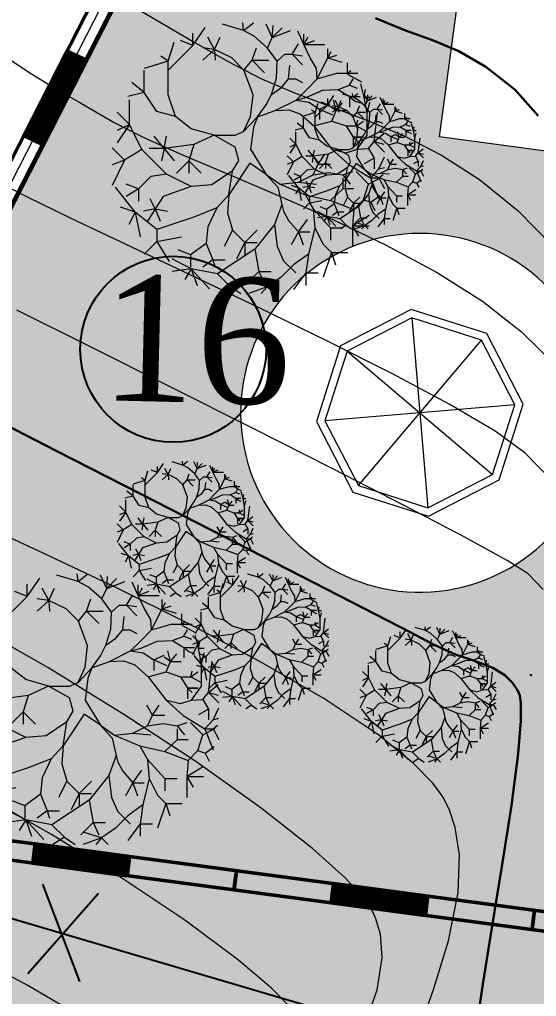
# Model space of a CAD drawing. Header units: feet. Extents: x 3381 to 683784, y 675186 to 4376258.
# Drawn here: x 682571.17 to 682581.44, y 4375705.45 to 4375724.84 of the extents above; entities that cross this region are included whole.
import ezdxf

# ---------------------------------------------------------------- set-up
doc = ezdxf.new("R2010")
doc.units = ezdxf.units.FT
doc.header["$MEASUREMENT"] = 0
doc.header["$PDMODE"] = 34
doc.header["$PDSIZE"] = 0.01
doc.linetypes.add('DUZ', pattern=[0])
doc.layers.get('0').update_dxf_attribs({"linetype": 'CONTINUOUS'})
for name, color, linetype in [('0_Point_Point', 7, 'CONTINUOUS'), ('col bitkisi', 7, 'CONTINUOUS'), ('Layer8', 7, 'CONTINUOUS')]:
    doc.layers.add(name, color=color, linetype=linetype)
for name, color, linetype, lineweight in [('ANA HORIZONTAL', 24, 'CONTINUOUS', 30), ('HORIZANTAL', 24, 'CONTINUOUS', 13), ('su xtti', 7, 'CONTINUOUS', 30), ('дерево', 96, 'CONTINUOUS', 5)]:
    doc.layers.add(name, color=color, linetype=linetype, lineweight=lineweight)
doc.styles.add('style5', font='ariall.ttf', dxfattribs={"height": 400})
pattern_1 = [(90, (1766.15535, 840.54114), (-0.707106781, 0.707106781), [0.1875, -1.226713563]), (45, (1766.1554, 840.5411), (-0.70710678119, 0.70710678119), [0.1875, -0.8125]), (135, (1766.1554, 840.5411), (-0.70710678119, -0.70710678119), [0.1875, -0.8125])]

# ---------------------------------------------------------------- blocks, each defined once
blk = doc.blocks.new('kuknar')
at = {"layer": 'дерево'}
for p, q in [((8656739.67, 4482476.7), (8656742.2, 4482480.4)), ((8656750.03, 4482479.77), (8656745.71, 4482481.06)), ((8656750.03, 4482479.77), (8656749.86, 4482481.34)), ((8656750.03, 4482479.77), (8656752.02, 4482481.34)), ((8656752.16, 4482478.62), (8656750.03, 4482479.77)), ((8656755.89, 4482478.34), (8656754.6, 4482481.06)), ((8656755.89, 4482478.34), (8656756.03, 4482480.78)), ((8656755.89, 4482478.34), (8656757.9, 4482480.33)), ((8656755.89, 4482478.34), (8656759.61, 4482479.77)), ((8656762.35, 4482476.89), (8656761.07, 4482479.63)), ((8656739.67, 4482476.7), (8656737.14, 4482477.71)), ((8656739.67, 4482476.7), (8656739.67, 4482479.23)), ((8656744.05, 4482475.86), (8656742.69, 4482478.39)), ((8656744.05, 4482475.86), (8656745.22, 4482478.39)), ((8656754.9, 4482476.18), (8656752.16, 4482478.62)), ((8656754.9, 4482476.18), (8656755.89, 4482478.34)), ((8656762.35, 4482476.89), (8656762.35, 4482479.04)), ((8656762.35, 4482476.89), (8656763.2, 4482478.48)), ((8656762.35, 4482476.89), (8656764.49, 4482477.75)), ((8656734.6, 4482473.51), (8656735.8, 4482477.38)), ((8656734.6, 4482471.66), (8656739.67, 4482476.7)), ((8656744.05, 4482475.86), (8656741.68, 4482476.21)), ((8656744.05, 4482475.86), (8656741.68, 4482473.68)), ((8656747.59, 4482474.17), (8656744.05, 4482475.86)), ((8656744.05, 4482475.86), (8656744.21, 4482473.68)), ((8656751.78, 4482473.68), (8656752.63, 4482476.21)), ((8656756.89, 4482473.47), (8656754.9, 4482476.18)), ((8656759.92, 4482474.9), (8656761.21, 4482477.05)), ((8656763.64, 4482474.17), (8656762.35, 4482476.89)), ((8656762.35, 4482476.89), (8656766.64, 4482476.89)), ((8656767.23, 4482474.17), (8656767.23, 4482476.04)), ((8656767.23, 4482474.17), (8656767.93, 4482475.46)), ((8656734.6, 4482473.51), (8656729.73, 4482471.99)), ((8656734.6, 4482473.51), (8656733.1, 4482474.52)), ((8656734.6, 4482471.66), (8656734.6, 4482473.51)), ((8656750.1, 4482471.66), (8656747.59, 4482474.17)), ((8656750.1, 4482471.66), (8656751.78, 4482473.68)), ((8656751.78, 4482473.68), (8656754.32, 4482471.15)), ((8656751.78, 4482473.68), (8656755.16, 4482473.68)), ((8656756.75, 4482470.02), (8656756.89, 4482473.47)), ((8656756.89, 4482473.47), (8656758.46, 4482474.9)), ((8656758.46, 4482474.9), (8656759.92, 4482474.9)), ((8656759.92, 4482474.9), (8656762.05, 4482472.74)), ((8656759.92, 4482474.9), (8656762.05, 4482474.61)), ((8656764.93, 4482472.01), (8656763.64, 4482474.17)), ((8656765.07, 4482469.88), (8656767.23, 4482474.17)), ((8656767.23, 4482474.17), (8656769.08, 4482474.75)), ((8656767.23, 4482474.17), (8656770.09, 4482473.3)), ((8656729.73, 4482467.11), (8656729.73, 4482471.66)), ((8656734.6, 4482466.6), (8656734.6, 4482471.66)), ((8656751.95, 4482466.6), (8656750.1, 4482471.66)), ((8656759.19, 4482469.88), (8656759.47, 4482472.6)), ((8656765.07, 4482469.88), (8656764.93, 4482472.01)), ((8656771.24, 4482471.03), (8656771.24, 4482473.16)), ((8656771.24, 4482471.03), (8656771.94, 4482471.59)), ((8656755.75, 4482466.72), (8656756.75, 4482470.02)), ((8656757.76, 4482468.15), (8656759.19, 4482469.88)), ((8656759.19, 4482469.88), (8656760.62, 4482469.88)), ((8656760.62, 4482469.88), (8656762.05, 4482469.15)), ((8656762.92, 4482467.72), (8656765.07, 4482469.88)), ((8656765.07, 4482469.88), (8656766.93, 4482470.44)), ((8656766.93, 4482470.44), (8656769.08, 4482471.03)), ((8656769.08, 4482471.03), (8656771.24, 4482471.03)), ((8656771.24, 4482471.03), (8656773.39, 4482471.03)), ((8656771.24, 4482470.86), (8656774.1, 4482469.29)), ((8656771.66, 4482468.59), (8656772.39, 4482469.88)), ((8656729.73, 4482467.11), (8656727.2, 4482469.13)), ((8656755.75, 4482466.72), (8656757.76, 4482468.15)), ((8656760.76, 4482465.57), (8656762.92, 4482467.72)), ((8656762.92, 4482466.15), (8656766.22, 4482467.58)), ((8656766.22, 4482467.58), (8656769.36, 4482467.72)), ((8656769.36, 4482467.72), (8656771.66, 4482468.59)), ((8656769.36, 4482467.72), (8656771.66, 4482466.29)), ((8656771.66, 4482468.59), (8656773.25, 4482468)), ((8656774.68, 4482466.15), (8656773.96, 4482468.87)), ((8656774.68, 4482466.15), (8656774.96, 4482467.72)), ((8656729.73, 4482467.11), (8656726.38, 4482466.27)), ((8656726.71, 4482460.55), (8656726.71, 4482465.59)), ((8656732.26, 4482463.22), (8656729.73, 4482467.11)), ((8656736.13, 4482462.22), (8656734.6, 4482466.6)), ((8656751.46, 4482462.22), (8656751.95, 4482466.6)), ((8656754.6, 4482464.56), (8656755.75, 4482466.72)), ((8656756.47, 4482463.41), (8656760.76, 4482465.57)), ((8656760.76, 4482465.57), (8656762.92, 4482466.15)), ((8656760.76, 4482465.57), (8656763.34, 4482465.15)), ((8656768.94, 4482463.41), (8656768.38, 4482465.57)), ((8656771.66, 4482466.29), (8656771.66, 4482464.14)), ((8656771.66, 4482466.29), (8656773.82, 4482466.29)), ((8656771.66, 4482466.29), (8656772.67, 4482465.43)), ((8656772.67, 4482465.43), (8656773.82, 4482465)), ((8656775.25, 4482462.85), (8656774.68, 4482466.15)), ((8656774.68, 4482466.15), (8656775.83, 4482466.15)), ((8656752.89, 4482462.12), (8656754.6, 4482464.56)), ((8656756.47, 4482463.41), (8656759.33, 4482463.55)), ((8656759.33, 4482463.55), (8656761.63, 4482462.71)), ((8656763.34, 4482465.15), (8656765.5, 4482463.72)), ((8656765.5, 4482463.72), (8656767.65, 4482464.7)), ((8656765.5, 4482463.72), (8656765.5, 4482461.56)), ((8656765.5, 4482463.72), (8656768.21, 4482462.57)), ((8656768.94, 4482463.41), (8656767.65, 4482464.28)), ((8656768.94, 4482463.41), (8656770.23, 4482465)), ((8656775.25, 4482462.85), (8656775.83, 4482465.15)), ((8656726.71, 4482460.55), (8656724.18, 4482463.06)), ((8656736.13, 4482462.22), (8656732.26, 4482463.22)), ((8656739.34, 4482459.71), (8656736.13, 4482462.22)), ((8656750.03, 4482459.12), (8656751.46, 4482462.22)), ((8656750.03, 4482459.12), (8656752.89, 4482462.12)), ((8656752.89, 4482462.12), (8656752.02, 4482459.99)), ((8656752.89, 4482462.12), (8656756.47, 4482463.41)), ((8656761.63, 4482462.71), (8656764.35, 4482460.27)), ((8656768.07, 4482461.28), (8656768.94, 4482463.41)), ((8656768.94, 4482463.41), (8656771.1, 4482463.41)), ((8656775.25, 4482458.4), (8656775.25, 4482462.85)), ((8656776.67, 4482457.11), (8656777.4, 4482462.99)), ((8656726.71, 4482460.55), (8656724.18, 4482459.36)), ((8656726.71, 4482460.55), (8656724.18, 4482456.85)), ((8656729.24, 4482455.49), (8656726.71, 4482460.55)), ((8656744, 4482458.4), (8656739.34, 4482459.71)), ((8656752.02, 4482459.99), (8656751.46, 4482455.54)), ((8656764.35, 4482460.27), (8656768.07, 4482461.28)), ((8656764.35, 4482460.27), (8656768.07, 4482455.54)), ((8656768.07, 4482461.28), (8656770.96, 4482460.27)), ((8656770.96, 4482460.27), (8656773.09, 4482460.27)), ((8656770.96, 4482460.27), (8656772.39, 4482457.97)), ((8656773.09, 4482460.27), (8656773.39, 4482461.42)), ((8656773.09, 4482460.27), (8656774.54, 4482461.28)), ((8656773.09, 4482460.27), (8656774.96, 4482459.26)), ((8656733.78, 4482455.65), (8656731.75, 4482458.18)), ((8656733.78, 4482455.65), (8656734.28, 4482458.18)), ((8656744, 4482458.4), (8656739.83, 4482456.5)), ((8656748.29, 4482455.96), (8656744, 4482458.4)), ((8656744, 4482458.4), (8656748.29, 4482458.4)), ((8656748.29, 4482458.4), (8656750.03, 4482459.12)), ((8656772.39, 4482457.97), (8656774.54, 4482457.97)), ((8656774.54, 4482457.97), (8656772.39, 4482457.97)), ((8656772.39, 4482457.97), (8656772.39, 4482455.82)), ((8656772.39, 4482457.97), (8656773.39, 4482457.11)), ((8656773.25, 4482455.54), (8656775.25, 4482458.4)), ((8656776.67, 4482457.11), (8656778.69, 4482458.7)), ((8656725.7, 4482453.31), (8656723.17, 4482455.82)), ((8656729.24, 4482455.49), (8656725.7, 4482453.31)), ((8656734.28, 4482450.45), (8656729.24, 4482455.49)), ((8656733.78, 4482455.65), (8656730.74, 4482455.65)), ((8656733.78, 4482455.65), (8656733.27, 4482453.15)), ((8656739.83, 4482456.5), (8656733.78, 4482455.65)), ((8656733.78, 4482455.65), (8656735.8, 4482453.15)), ((8656739.83, 4482456.5), (8656738.82, 4482453.15)), ((8656749.02, 4482453.24), (8656748.29, 4482455.96)), ((8656751.46, 4482455.54), (8656754.6, 4482450.38)), ((8656768.07, 4482455.54), (8656771.52, 4482452.37)), ((8656768.07, 4482455.54), (8656770.96, 4482454.81)), ((8656770.96, 4482454.81), (8656773.25, 4482455.54)), ((8656773.25, 4482455.54), (8656775.53, 4482455.68)), ((8656775.53, 4482455.68), (8656776.67, 4482457.11)), ((8656775.53, 4482455.68), (8656776.67, 4482453.66)), ((8656776.67, 4482457.11), (8656778.83, 4482454.95)), ((8656776.67, 4482457.11), (8656778.69, 4482456.54)), ((8656765.26, 4482452.47), (8656764.07, 4482454.48)), ((8656765.26, 4482452.47), (8656766.6, 4482454.48)), ((8656776.67, 4482453.66), (8656774.68, 4482452.51)), ((8656776.67, 4482453.66), (8656776.67, 4482451.53)), ((8656777.68, 4482451.53), (8656778.83, 4482453.97)), ((8656725.7, 4482453.31), (8656723.17, 4482452.3)), ((8656725.7, 4482453.31), (8656723.17, 4482448.08)), ((8656738.82, 4482453.15), (8656736.29, 4482450.61)), ((8656738.82, 4482453.15), (8656741.35, 4482450.61)), ((8656738.82, 4482453.15), (8656738.82, 4482450.61)), ((8656751.32, 4482452.68), (8656747, 4482446.21)), ((8656747.73, 4482451.08), (8656749.02, 4482453.24)), ((8656754.6, 4482450.38), (8656751.32, 4482452.68)), ((8656764.25, 4482450.26), (8656765.26, 4482452.47)), ((8656765.26, 4482452.47), (8656767.77, 4482452.47)), ((8656771.52, 4482452.37), (8656775.97, 4482449.65)), ((8656775.97, 4482449.65), (8656777.68, 4482451.53)), ((8656777.68, 4482451.53), (8656778.83, 4482451.81)), ((8656731.09, 4482449.93), (8656728.56, 4482447.4)), ((8656734.28, 4482450.45), (8656731.09, 4482449.93)), ((8656739.34, 4482447.92), (8656734.28, 4482450.45)), ((8656747.73, 4482451.08), (8656743.53, 4482448.25)), ((8656747, 4482446.21), (8656747.73, 4482451.08)), ((8656754.6, 4482450.38), (8656757.48, 4482448.36)), ((8656754.6, 4482450.38), (8656757.01, 4482447.75)), ((8656761.21, 4482448.76), (8656764.25, 4482450.26)), ((8656764.25, 4482450.26), (8656767.44, 4482450.78)), ((8656767.44, 4482450.78), (8656770.3, 4482450.26)), ((8656770.3, 4482450.26), (8656772.32, 4482450.94)), ((8656770.3, 4482450.26), (8656771.82, 4482448.41)), ((8656770.37, 4482447.5), (8656770.37, 4482449.65)), ((8656775.53, 4482448.41), (8656773, 4482450.94)), ((8656775.53, 4482448.41), (8656778.06, 4482449.77)), ((8656775.97, 4482449.65), (8656777.68, 4482445.36)), ((8656775.97, 4482449.65), (8656777.68, 4482449.65)), ((8656777.68, 4482449.65), (8656778.55, 4482450.38)), ((8656777.68, 4482449.65), (8656778.83, 4482447.5)), ((8656727.88, 4482442.69), (8656723.85, 4482447.75)), ((8656728.56, 4482447.4), (8656726.03, 4482448.41)), ((8656739.34, 4482447.92), (8656733.6, 4482445.9)), ((8656743.53, 4482448.25), (8656739.34, 4482447.92)), ((8656757.01, 4482447.75), (8656757.85, 4482444.22)), ((8656757.48, 4482448.36), (8656761.21, 4482448.76)), ((8656757.48, 4482448.36), (8656762.64, 4482446.21)), ((8656761.21, 4482448.76), (8656764.91, 4482448.41)), ((8656767.79, 4482445.06), (8656770.37, 4482447.5)), ((8656770.37, 4482447.5), (8656772.53, 4482447.5)), ((8656774.52, 4482445.22), (8656775.53, 4482448.41)), ((8656728.56, 4482447.4), (8656726.03, 4482445.9)), ((8656728.56, 4482447.4), (8656728.56, 4482444.9)), ((8656733.6, 4482445.9), (8656731.93, 4482443.37)), ((8656747, 4482446.21), (8656744.54, 4482443.54)), ((8656747, 4482446.21), (8656746.75, 4482442.53)), ((8656762.64, 4482446.21), (8656767.79, 4482445.06)), ((8656762.64, 4482446.21), (8656764.25, 4482443.37)), ((8656776.02, 4482444.71), (8656777.87, 4482446.07)), ((8656727.88, 4482442.69), (8656724.85, 4482443.7)), ((8656731.93, 4482443.37), (8656730.9, 4482445.39)), ((8656744.54, 4482443.54), (8656739.83, 4482441.68)), ((8656744.54, 4482443.54), (8656742.69, 4482439.67)), ((8656757.85, 4482444.22), (8656756.33, 4482440.16)), ((8656757.85, 4482444.22), (8656758.18, 4482442.86)), ((8656767.79, 4482445.06), (8656772.53, 4482443.21)), ((8656772.53, 4482443.21), (8656774.52, 4482445.22)), ((8656774.52, 4482445.22), (8656776.02, 4482444.71)), ((8656776.02, 4482444.71), (8656776.86, 4482443.04)), ((8656727.88, 4482442.69), (8656726.54, 4482440.16)), ((8656732.26, 4482439.15), (8656727.88, 4482442.69)), ((8656727.88, 4482442.69), (8656728.89, 4482437.65)), ((8656731.93, 4482443.37), (8656729.57, 4482442.86)), ((8656731.93, 4482443.37), (8656730.41, 4482440.84)), ((8656731.93, 4482443.37), (8656734.44, 4482442.86)), ((8656731.93, 4482443.37), (8656732.94, 4482440.84)), ((8656739.83, 4482441.68), (8656732.26, 4482439.15)), ((8656746.75, 4482442.53), (8656747.75, 4482438.99)), ((8656758.18, 4482442.86), (8656759.19, 4482441)), ((8656764.25, 4482443.37), (8656764.58, 4482439.5)), ((8656764.25, 4482443.37), (8656767.77, 4482439.5)), ((8656772.53, 4482443.21), (8656772.25, 4482439.9)), ((8656772.25, 4482439.9), (8656775.69, 4482442.06)), ((8656742.69, 4482439.67), (8656742.36, 4482436.29)), ((8656756.33, 4482440.16), (8656752.3, 4482435.12)), ((8656756.33, 4482440.16), (8656756.85, 4482435.64)), ((8656759.19, 4482441), (8656761.21, 4482438.66)), ((8656761.21, 4482438.66), (8656763.06, 4482441.19)), ((8656764.58, 4482439.5), (8656763.25, 4482434.11)), ((8656764.58, 4482439.5), (8656766.27, 4482436.13)), ((8656767.77, 4482439.5), (8656767.77, 4482436.97)), ((8656767.77, 4482439.5), (8656770.3, 4482439.5)), ((8656772.25, 4482439.9), (8656772.25, 4482435.61)), ((8656772.25, 4482439.9), (8656773.53, 4482437.75)), ((8656772.25, 4482439.9), (8656775.69, 4482439.9)), ((8656732.26, 4482439.15), (8656732.26, 4482436.65)), ((8656732.26, 4482436.65), (8656737.3, 4482437.65)), ((8656747.75, 4482438.99), (8656746.07, 4482435.64)), ((8656747.75, 4482438.99), (8656750.26, 4482436.46)), ((8656750.26, 4482436.46), (8656752.79, 4482438.99)), ((8656761.21, 4482438.66), (8656759.71, 4482435.97)), ((8656761.21, 4482438.66), (8656763.57, 4482438.66)), ((8656761.21, 4482438.66), (8656762.21, 4482435.97)), ((8656732.26, 4482436.65), (8656729.73, 4482434.11)), ((8656732.26, 4482436.65), (8656734.79, 4482432.59)), ((8656742.36, 4482436.29), (8656739.15, 4482433.95)), ((8656742.36, 4482436.29), (8656743.7, 4482432.94)), ((8656750.26, 4482436.46), (8656748.6, 4482433.11)), ((8656750.26, 4482436.46), (8656752.79, 4482436.46)), ((8656750.26, 4482436.46), (8656750.26, 4482433.95)), ((8656756.85, 4482435.64), (8656758.18, 4482432.75)), ((8656766.27, 4482436.13), (8656767.96, 4482434.44)), ((8656739.15, 4482433.95), (8656736.64, 4482434.96)), ((8656739.15, 4482433.95), (8656739.15, 4482431.42)), ((8656752.3, 4482435.12), (8656744.71, 4482430.08)), ((8656752.3, 4482435.12), (8656753.14, 4482430.57)), ((8656763.25, 4482434.11), (8656760.2, 4482431.93)), ((8656763.25, 4482434.11), (8656762.73, 4482430.25)), ((8656767.96, 4482434.44), (8656766.27, 4482429.4)), ((8656767.96, 4482434.44), (8656771.31, 4482434.44)), ((8656767.96, 4482434.44), (8656768.8, 4482431.93)), ((8656739.34, 4482431.09), (8656735.45, 4482433.11)), ((8656743.7, 4482432.94), (8656741.68, 4482431.42)), ((8656743.7, 4482432.94), (8656746.23, 4482432.94)), ((8656743.7, 4482432.94), (8656744.21, 4482431.42)), ((8656760.2, 4482431.93), (8656757.67, 4482429.4)), ((8656758.18, 4482432.75), (8656760.71, 4482430.25)), ((8656739.34, 4482431.09), (8656735.45, 4482430.57)), ((8656739.34, 4482431.09), (8656737.98, 4482428.89)), ((8656744.71, 4482430.08), (8656739.34, 4482431.09)), ((8656739.34, 4482431.09), (8656743.04, 4482427.04)), ((8656739.34, 4482431.09), (8656740.51, 4482427.72)), ((8656744.71, 4482430.08), (8656747.24, 4482427.55)), ((8656753.14, 4482430.57), (8656750.61, 4482428.04)), ((8656753.14, 4482430.57), (8656755.65, 4482430.57)), ((8656753.14, 4482430.57), (8656754.32, 4482428.04)), ((8656762.73, 4482430.25), (8656760.2, 4482426.87)), ((8656762.73, 4482430.25), (8656765.26, 4482430.25)), ((8656762.73, 4482430.25), (8656762.73, 4482427.72)), ((8656747.24, 4482427.55), (8656744.89, 4482426.03)), ((8656747.24, 4482427.55), (8656749.44, 4482426.03)), ((8656754.81, 4482427.39), (8656751.1, 4482428.56)), ((8656757.67, 4482429.4), (8656754.81, 4482427.39)), ((8656754.81, 4482427.39), (8656751.1, 4482426.03)), ((8656754.81, 4482427.39), (8656753.64, 4482426.03)), ((8656754.81, 4482427.39), (8656756.17, 4482426.03))]:
    blk.add_line(p, q, dxfattribs=at)

msp = doc.modelspace()

# ---------------------------------------------------------------- hatches: boundary and pattern name
at = {"lineweight": 25}
h = msp.add_hatch(dxfattribs=at)
h.set_pattern_fill('GRASS', color=3)
h.set_pattern_definition(pattern_1)
edge = h.paths.add_edge_path(flags=16)
edge.add_arc((682579.126, 4375717.036), 3.56, 0, 360)
edge = h.paths.add_edge_path()
edge.add_line((682581.918, 4375719.244), (682586.455, 4375718.637))
edge.add_line((682586.455, 4375718.637), (682586.842, 4375721.526))
edge.add_line((682586.842, 4375721.526), (682579.516, 4375722.515))
edge.add_line((682579.516, 4375722.515), (682581.657, 4375738.371))
edge.add_line((682581.657, 4375738.371), (682590.03, 4375737.24))
edge.add_line((682590.03, 4375737.24), (682590.757, 4375742.624))
edge.add_line((682590.757, 4375742.624), (682586.105, 4375743.295))
edge.add_line((682586.105, 4375743.295), (682586.919, 4375748.936))
edge.add_line((682586.919, 4375748.936), (682595.041, 4375747.783))
edge.add_line((682595.041, 4375747.783), (682598.787, 4375774.898))
edge.add_line((682598.787, 4375774.898), (682598.88, 4375775.588))
edge.add_line((682598.88, 4375775.588), (682598.609, 4375775.095))
edge.add_line((682598.609, 4375775.095), (682561.072, 4375701.765))
edge.add_line((682561.072, 4375701.765), (682652.667, 4375673.889))
edge.add_line((682652.667, 4375673.889), (682684.525, 4375754.529))
edge.add_line((682684.525, 4375754.529), (682677.414, 4375757.25))
edge.add_line((682677.414, 4375757.25), (682675.66, 4375752.667))
edge.add_line((682675.66, 4375752.667), (682667.296, 4375755.6))
edge.add_arc((682826.725, 4375690.715), 172.127, 157.85455, 159.31778)
edge.add_line((682665.691, 4375751.508), (682679.056, 4375749.711))
edge.add_line((682679.056, 4375749.711), (682678.314, 4375744.463))
edge.add_line((682678.314, 4375744.463), (682664.985, 4375746.27))
edge.add_arc((682665.285, 4375743.129), 3.155, 95.4615, 167.5925)
edge.add_line((682662.203, 4375743.807), (682662.203, 4375742.852))
edge.add_line((682662.203, 4375742.852), (682663.87, 4375743.246))
edge.add_line((682663.87, 4375743.246), (682669.462, 4375742.267))
edge.add_line((682669.462, 4375742.267), (682667.512, 4375729.083))
edge.add_line((682667.512, 4375729.083), (682667.293, 4375729.083))
edge.add_line((682667.293, 4375729.083), (682662.203, 4375729.801))
edge.add_line((682662.203, 4375729.801), (682662.815, 4375735.168))
edge.add_line((682662.815, 4375735.168), (682667.918, 4375734.469))
edge.add_line((682667.918, 4375734.469), (682668.269, 4375737.031))
edge.add_line((682668.269, 4375737.031), (682663.089, 4375737.741))
edge.add_line((682663.089, 4375737.741), (682663.684, 4375742.829))
edge.add_line((682663.684, 4375742.829), (682662.104, 4375742.62))
edge.add_line((682662.104, 4375742.62), (682660.048, 4375726.654))
edge.add_line((682660.048, 4375726.654), (682668.784, 4375725.445))
edge.add_line((682668.784, 4375725.445), (682667.953, 4375718.089))
edge.add_line((682667.953, 4375718.089), (682659.17, 4375719.305))
edge.add_line((682659.17, 4375719.305), (682658.791, 4375716.654))
edge.add_line((682658.791, 4375716.654), (682652.663, 4375717.458))
edge.add_arc((682652.227, 4375707.467), 10, 87.4993, 110.7786)
edge.add_line((682648.679, 4375716.817), (682658.429, 4375715.391))
edge.add_line((682658.429, 4375715.391), (682657.802, 4375711.896))
edge.add_line((682657.802, 4375711.896), (682654.491, 4375712.422))
edge.add_line((682654.491, 4375712.422), (682654.885, 4375715.496))
edge.add_line((682654.885, 4375715.496), (682652.353, 4375715.831))
edge.add_line((682652.353, 4375715.831), (682651.948, 4375712.769))
edge.add_line((682651.948, 4375712.769), (682648.624, 4375713.209))
edge.add_line((682648.624, 4375713.209), (682648.977, 4375716.307))
edge.add_line((682648.977, 4375716.307), (682648.183, 4375716.613))
edge.add_arc((682652.396, 4375707.255), 10.263, 114.2395, 179.0096)
edge.add_line((682642.135, 4375707.432), (682641.785, 4375704.796))
edge.add_line((682641.785, 4375704.796), (682638.798, 4375705.123))
edge.add_line((682638.798, 4375705.123), (682637.918, 4375700.26))
edge.add_line((682637.918, 4375700.26), (682629.208, 4375701.474))
edge.add_line((682629.208, 4375701.474), (682629.896, 4375706.374))
edge.add_line((682629.896, 4375706.374), (682622.97, 4375707.293))
edge.add_line((682622.97, 4375707.293), (682622.557, 4375704.184))
edge.add_line((682622.557, 4375704.184), (682595.928, 4375707.777))
edge.add_line((682595.928, 4375707.777), (682585.207, 4375709.32))
edge.add_line((682585.207, 4375709.32), (682586.256, 4375717.15))
edge.add_line((682586.256, 4375717.15), (682582.635, 4375717.635))
edge.add_arc((682579.126, 4375717.036), 3.56, 9.688, 38.3434)
h = msp.add_hatch(dxfattribs=at)
h.set_pattern_fill('GRASS', color=3)
h.set_pattern_definition(pattern_1)
edge = h.paths.add_edge_path(flags=16)
edge.add_arc((682579.126, 4375717.036), 3.56, 0, 360)
edge = h.paths.add_edge_path()
edge.add_line((682581.918, 4375719.244), (682586.455, 4375718.637))
edge.add_line((682586.455, 4375718.637), (682586.842, 4375721.526))
edge.add_line((682586.842, 4375721.526), (682579.516, 4375722.515))
edge.add_line((682579.516, 4375722.515), (682581.657, 4375738.371))
edge.add_line((682581.657, 4375738.371), (682590.03, 4375737.24))
edge.add_line((682590.03, 4375737.24), (682590.757, 4375742.624))
edge.add_line((682590.757, 4375742.624), (682586.105, 4375743.295))
edge.add_line((682586.105, 4375743.295), (682586.919, 4375748.936))
edge.add_line((682586.919, 4375748.936), (682595.041, 4375747.783))
edge.add_line((682595.041, 4375747.783), (682598.787, 4375774.898))
edge.add_line((682598.787, 4375774.898), (682598.88, 4375775.588))
edge.add_line((682598.88, 4375775.588), (682598.609, 4375775.095))
edge.add_line((682598.609, 4375775.095), (682561.072, 4375701.765))
edge.add_line((682561.072, 4375701.765), (682652.667, 4375673.889))
edge.add_line((682652.667, 4375673.889), (682684.525, 4375754.529))
edge.add_line((682684.525, 4375754.529), (682677.414, 4375757.25))
edge.add_line((682677.414, 4375757.25), (682675.66, 4375752.667))
edge.add_line((682675.66, 4375752.667), (682667.296, 4375755.6))
edge.add_arc((682826.725, 4375690.715), 172.127, 157.85455, 159.31778)
edge.add_line((682665.691, 4375751.508), (682679.056, 4375749.711))
edge.add_line((682679.056, 4375749.711), (682678.314, 4375744.463))
edge.add_line((682678.314, 4375744.463), (682664.985, 4375746.27))
edge.add_arc((682665.285, 4375743.129), 3.155, 95.4615, 167.5925)
edge.add_line((682662.203, 4375743.807), (682662.203, 4375742.852))
edge.add_line((682662.203, 4375742.852), (682663.87, 4375743.246))
edge.add_line((682663.87, 4375743.246), (682669.462, 4375742.267))
edge.add_line((682669.462, 4375742.267), (682667.512, 4375729.083))
edge.add_line((682667.512, 4375729.083), (682667.293, 4375729.083))
edge.add_line((682667.293, 4375729.083), (682662.203, 4375729.801))
edge.add_line((682662.203, 4375729.801), (682662.815, 4375735.168))
edge.add_line((682662.815, 4375735.168), (682667.918, 4375734.469))
edge.add_line((682667.918, 4375734.469), (682668.269, 4375737.031))
edge.add_line((682668.269, 4375737.031), (682663.089, 4375737.741))
edge.add_line((682663.089, 4375737.741), (682663.684, 4375742.829))
edge.add_line((682663.684, 4375742.829), (682662.104, 4375742.62))
edge.add_line((682662.104, 4375742.62), (682660.048, 4375726.654))
edge.add_line((682660.048, 4375726.654), (682668.784, 4375725.445))
edge.add_line((682668.784, 4375725.445), (682667.953, 4375718.089))
edge.add_line((682667.953, 4375718.089), (682659.17, 4375719.305))
edge.add_line((682659.17, 4375719.305), (682658.791, 4375716.654))
edge.add_line((682658.791, 4375716.654), (682652.663, 4375717.458))
edge.add_arc((682652.227, 4375707.467), 10, 87.4993, 110.7786)
edge.add_line((682648.679, 4375716.817), (682658.429, 4375715.391))
edge.add_line((682658.429, 4375715.391), (682657.802, 4375711.896))
edge.add_line((682657.802, 4375711.896), (682654.491, 4375712.422))
edge.add_line((682654.491, 4375712.422), (682654.885, 4375715.496))
edge.add_line((682654.885, 4375715.496), (682652.353, 4375715.831))
edge.add_line((682652.353, 4375715.831), (682651.948, 4375712.769))
edge.add_line((682651.948, 4375712.769), (682648.624, 4375713.209))
edge.add_line((682648.624, 4375713.209), (682648.977, 4375716.307))
edge.add_line((682648.977, 4375716.307), (682648.183, 4375716.613))
edge.add_arc((682652.396, 4375707.255), 10.263, 114.2395, 179.0096)
edge.add_line((682642.135, 4375707.432), (682641.785, 4375704.796))
edge.add_line((682641.785, 4375704.796), (682638.798, 4375705.123))
edge.add_line((682638.798, 4375705.123), (682637.918, 4375700.26))
edge.add_line((682637.918, 4375700.26), (682629.208, 4375701.474))
edge.add_line((682629.208, 4375701.474), (682629.896, 4375706.374))
edge.add_line((682629.896, 4375706.374), (682622.97, 4375707.293))
edge.add_line((682622.97, 4375707.293), (682623.404, 4375710.567))
edge.add_arc((682620.431, 4375710.962), 3, 352.4412, 442.1402)
edge.add_line((682620.841, 4375713.934), (682608.946, 4375715.58))
edge.add_line((682608.946, 4375715.58), (682607.684, 4375706.157))
edge.add_line((682607.684, 4375706.157), (682600.38, 4375707.136))
edge.add_line((682600.38, 4375707.136), (682601.634, 4375716.585))
edge.add_line((682601.634, 4375716.585), (682598.619, 4375717.007))
edge.add_line((682598.619, 4375717.007), (682597.358, 4375707.502))
edge.add_line((682597.358, 4375707.502), (682595.928, 4375707.777))
edge.add_line((682595.928, 4375707.777), (682585.207, 4375709.32))
edge.add_line((682585.207, 4375709.32), (682586.256, 4375717.15))
edge.add_line((682586.256, 4375717.15), (682582.635, 4375717.635))
edge.add_arc((682579.126, 4375717.036), 3.56, 9.688, 38.3434)
at = {"lineweight": 50}
h = msp.add_hatch(dxfattribs=at)
h.set_pattern_fill('ANSI31', scale=0.3, angle=-108.2544)
h.set_pattern_definition([(296.7456132817, (-3258648.000283, 6397062.7021), (0.03348800255758, 0.01687612765725), [])])
h.paths.add_polyline_path([(682572.508, 4375724.035), (682571.647, 4375722.353), (682571.26, 4375722.542), (682572.117, 4375724.216)])
h = msp.add_hatch(dxfattribs=at)
h.set_pattern_fill('ANSI31', scale=0.3, angle=-0.0118)
h.set_pattern_definition([(44.9882312419, (-3408.252626, -186.965395), (-0.0265110571503, 0.02652195031993), [])])
h.paths.add_polyline_path([(682571.516, 4375708.473), (682573.354, 4375708.224), (682573.311, 4375707.843), (682571.465, 4375708.099)])
h = msp.add_hatch(dxfattribs=at)
h.set_pattern_fill('ANSI31', scale=0.3, angle=-0.0118)
h.set_pattern_definition([(44.9882312419, (-3402.32842, -187.75226), (-0.0265110571503, 0.02652195031993), [])])
h.paths.add_polyline_path([(682577.44, 4375707.686), (682579.278, 4375707.437), (682579.236, 4375707.056), (682577.39, 4375707.312)])
at = {"layer": 'col bitkisi', "ltscale": 1.5}
h = msp.add_hatch(color=256, dxfattribs=at)
edge = h.paths.add_edge_path()
edge.add_arc((682571.584, 4375720.176), 0.125, 0, 360)
h = msp.add_hatch(color=256, dxfattribs=at)
edge = h.paths.add_edge_path()
edge.add_arc((682572.343, 4375720.176), 0.125, 0, 360)

# ---------------------------------------------------------------- linework, layer by layer
at = {"color": 7, "lineweight": 15}
for p, q in [((682578.969, 4375718.921, 1.506), (682579.284, 4375715.151, 1.506)), ((682577.905, 4375715.591, 1.506), (682580.348, 4375718.48, 1.506)), ((682577.682, 4375718.257, 1.506), (682580.57, 4375715.814, 1.506)), ((682581.011, 4375717.193, 1.506), (682577.241, 4375716.878, 1.506))]:
    msp.add_line(p, q, dxfattribs=at)
at = {"linetype": 'Continuous'}
msp.add_line((682558.739, 4375710.611, -0.02), (682589.851, 4375701.467, -519.065), dxfattribs=at)
at = {"color": 7, "lineweight": 50}
for p, q in [((682575.482, 4375707.95, -686.994), (682575.431, 4375707.567, -686.994)), ((682581.406, 4375707.164, -686.994), (682581.355, 4375706.78, -686.994))]:
    msp.add_line(p, q, dxfattribs=at)
at = {"color": 1, "lineweight": 25}
for p, q in [((682571.338, 4375705.911, -569.941), (682572.741, 4375707.5, -569.941)), ((682571.631, 4375707.681, 127.559), (682572.367, 4375705.748, -569.941))]:
    msp.add_line(p, q, dxfattribs=at)
at = {"color": 7, "lineweight": 30, "elevation": -686.994}
for points in [[(682672.67, 4375759.494), (682685.045, 4375754.758), (682652.903, 4375673.398), (682560.498, 4375701.522), (682603.689, 4375785.894), (682663.328, 4375763.07)], [(682672.527, 4375759.121), (682684.525, 4375754.529), (682652.667, 4375673.889), (682561.072, 4375701.765), (682603.881, 4375785.393), (682663.185, 4375762.696)]]:
    msp.add_lwpolyline(points, dxfattribs=at)
at = {"color": 1, "lineweight": 0, "elevation": -686.994}
msp.add_lwpolyline([(682560.785, 4375701.643), (682603.785, 4375785.643), (682684.785, 4375754.643), (682652.785, 4375673.643)], close=True, dxfattribs=at)
at = {"color": 7, "lineweight": 50, "elevation": -686.994}
for points in [[(682663.437, 4375762.629), (682663.612, 4375762.99), (682638.289, 4375772.672), (682599.394, 4375777.506), (682564.349, 4375709.042), (682661.897, 4375696.054), (682677.674, 4375735.97), (682677.315, 4375736.112), (682661.639, 4375696.507), (682564.984, 4375709.345), (682599.673, 4375777.072), (682638.188, 4375772.298), (682663.437, 4375762.629)], [(682572.508, 4375724.035), (682571.647, 4375722.353), (682571.26, 4375722.542), (682572.117, 4375724.216), (682572.508, 4375724.035)], [(682571.485, 4375708.481), (682573.359, 4375708.232), (682573.307, 4375707.848), (682571.442, 4375708.096), (682571.485, 4375708.481)], [(682573.357, 4375708.221), (682573.315, 4375707.842)], [(682575.482, 4375707.946), (682575.439, 4375707.567)], [(682577.409, 4375707.694), (682579.283, 4375707.446), (682579.231, 4375707.061), (682577.366, 4375707.309), (682577.409, 4375707.694)], [(682579.281, 4375707.434), (682579.239, 4375707.056)]]:
    msp.add_lwpolyline(points, dxfattribs=at)
at = {"color": 7, "lineweight": 18, "elevation": -686.994}
msp.add_lwpolyline([(682586.842, 4375721.526), (682579.516, 4375722.515), (682581.657, 4375738.371)], dxfattribs=at)
at = {"color": 7, "lineweight": 20, "elevation": 1.506, "flags": 128}
for points in [[(682580.699, 4375715.706), (682581.179, 4375717.207), (682580.456, 4375718.609), (682578.954, 4375719.089), (682577.553, 4375718.366), (682577.073, 4375716.864), (682577.796, 4375715.463), (682579.298, 4375714.983)], [(682580.57, 4375715.814), (682581.011, 4375717.193), (682580.348, 4375718.48), (682578.969, 4375718.921), (682577.682, 4375718.257), (682577.241, 4375716.878), (682577.905, 4375715.591), (682579.284, 4375715.151)]]:
    msp.add_lwpolyline(points, close=True, dxfattribs=at)
at = {"color": 7, "linetype": 'DUZ', "lineweight": 25}
msp.add_circle((682574.228, 4375718.297, 6890.06), 1.846, dxfattribs=at)
at = {"color": 7, "lineweight": 18}
msp.add_arc((682579.126, 4375717.036, 1.506), 3.56, 38.3434, 9.688, dxfattribs=at)
at = {"linetype": 'Continuous'}
for points, knots in [([(682572.003, 4375847.878, -686.994), (682571.848, 4375847.679, -686.994), (682571.694, 4375847.478, -686.994), (682570.907, 4375846.411, -686.994), (682570.32, 4375845.5, -686.994), (682569.555, 4375843.847, -686.994), (682569.306, 4375843.144, -686.994), (682569.072, 4375842.021, -686.994), (682569.018, 4375841.628, -686.994), (682568.97, 4375840.834, -686.994), (682568.975, 4375840.438, -686.994), (682569.095, 4375838.839, -686.994), (682569.41, 4375837.665, -686.994), (682570.122, 4375835.821, -686.994), (682570.459, 4375835.114, -686.994), (682571.185, 4375833.778, -686.994), (682571.576, 4375833.146, -686.994), (682572.863, 4375831.224, -686.994), (682573.811, 4375830.03, -686.994), (682575.275, 4375828.096, -686.994), (682575.826, 4375827.346, -686.994), (682576.827, 4375825.815, -686.994), (682577.274, 4375825.038, -686.994), (682577.944, 4375823.567, -686.994), (682578.186, 4375822.88, -686.994), (682578.531, 4375821.445, -686.994), (682578.636, 4375820.703, -686.994), (682578.714, 4375819.106, -686.994), (682578.667, 4375818.252, -686.994), (682578.404, 4375816.572, -686.994), (682578.187, 4375815.741, -686.994), (682577.391, 4375813.507, -686.994), (682576.66, 4375812.155, -686.994), (682575.187, 4375810.007, -686.994), (682574.533, 4375809.179, -686.994), (682573.142, 4375807.571, -686.994), (682572.403, 4375806.788, -686.994), (682570.902, 4375805.236, -686.994), (682570.14, 4375804.468, -686.994), (682568.818, 4375803.083, -686.994), (682568.253, 4375802.475, -686.994), (682567.159, 4375801.222, -686.994), (682566.63, 4375800.583, -686.994), (682565.09, 4375798.636, -686.994), (682564.125, 4375797.299, -686.994), (682562.426, 4375794.836, -686.994), (682561.678, 4375793.714, -686.994), (682560.209, 4375791.445, -686.994), (682559.49, 4375790.299, -686.994), (682557.389, 4375786.825, -686.994), (682556.063, 4375784.461, -686.994), (682553.667, 4375779.772, -686.994), (682552.588, 4375777.452, -686.994), (682550.924, 4375773.427, -686.994), (682550.288, 4375771.743, -686.994), (682549.129, 4375768.337, -686.994), (682548.607, 4375766.62, -686.994), (682547.594, 4375762.992, -686.994), (682547.111, 4375761.079, -686.994), (682546.328, 4375757.787, -686.994), (682546.013, 4375756.41, -686.994), (682545.4, 4375753.645, -686.994), (682545.104, 4375752.257, -686.994), (682544.68, 4375750.085, -686.994), (682544.534, 4375749.31, -686.994), (682544.296, 4375747.909, -686.994), (682544.2, 4375747.29, -686.994), (682543.96, 4375745.326, -686.994), (682543.885, 4375743.982, -686.994), (682543.887, 4375740.966, -686.994), (682544.008, 4375739.294, -686.994), (682544.448, 4375736.002, -686.994), (682544.765, 4375734.383, -686.994), (682545.405, 4375731.667, -686.994), (682545.698, 4375730.559, -686.994), (682546.263, 4375728.561, -686.994), (682546.529, 4375727.668, -686.994), (682547.022, 4375726.055, -686.994), (682547.248, 4375725.324, -686.994), (682547.744, 4375723.851, -686.994), (682548.013, 4375723.11, -686.994), (682548.469, 4375722.019, -686.994), (682548.625, 4375721.666, -686.994), (682549.128, 4375720.612, -686.994), (682549.489, 4375719.951, -686.994), (682550.17, 4375718.681, -686.994), (682550.49, 4375718.072, -686.994), (682550.889, 4375717.17, -686.994), (682551.01, 4375716.866, -686.994), (682551.197, 4375716.313, -686.994), (682551.267, 4375716.065, -686.994), (682551.39, 4375715.541, -686.994), (682551.442, 4375715.268, -686.994), (682551.576, 4375714.432, -686.994), (682551.639, 4375713.841, -686.994), (682549.454, 4375709.428, -686.994)], [55.769159, 55.769159, 55.769159, 55.769159, 56.452422, 56.452422, 59.343353, 59.343353, 61.301717, 61.301717, 62.310714, 62.310714, 63.319712, 63.319712, 66.426739, 66.426739, 68.50177, 68.50177, 70.576802, 70.576802, 75.092259, 75.092259, 77.984383, 77.984383, 80.876507, 80.876507, 83.368148, 83.368148, 85.859789, 85.859789, 88.693846, 88.693846, 91.527902, 91.527902, 96.504404, 96.504404, 99.813748, 99.813748, 103.123092, 103.123092, 106.359907, 106.359907, 108.778682, 108.778682, 111.197456, 111.197456, 116.035005, 116.035005, 120.025858, 120.025858, 124.016711, 124.016711, 131.998417, 131.998417, 139.538843, 139.538843, 144.840516, 144.840516, 150.142189, 150.142189, 155.992549, 155.992549, 160.212599, 160.212599, 164.43265, 164.43265, 166.77754, 166.77754, 168.584028, 168.584028, 172.423705, 172.423705, 177.221179, 177.221179, 182.018653, 182.018653, 185.384546, 185.384546, 188.140377, 188.140377, 190.397291, 190.397291, 192.654204, 192.654204, 193.73589, 193.73589, 195.899262, 195.899262, 198.062634, 198.062634, 199.190084, 199.190084, 200.13488, 200.13488, 201.079676, 201.079676, 202.923933, 202.923933, 202.923933, 202.923933]), ([(682575.895, 4375847.878, -686.994), (682575.783, 4375847.748, -686.994), (682575.672, 4375847.617, -686.994), (682575.091, 4375846.933, -686.994), (682574.635, 4375846.383, -686.994), (682573.647, 4375845.094, -686.994), (682573.15, 4375844.358, -686.994), (682572.463, 4375843.039, -686.994), (682572.237, 4375842.453, -686.994), (682572.048, 4375841.613, -686.994), (682572.009, 4375841.353, -686.994), (682571.973, 4375840.824, -686.994), (682571.975, 4375840.549, -686.994), (682572.059, 4375839.439, -686.994), (682572.29, 4375838.536, -686.994), (682572.841, 4375837.11, -686.994), (682573.086, 4375836.582, -686.994), (682573.623, 4375835.561, -686.994), (682573.917, 4375835.067, -686.994), (682575.001, 4375833.386, -686.994), (682575.893, 4375832.24, -686.994), (682577.411, 4375830.249, -686.994), (682578.024, 4375829.433, -686.994), (682579.194, 4375827.697, -686.994), (682579.749, 4375826.78, -686.994), (682580.496, 4375825.225, -686.994), (682580.743, 4375824.63, -686.994), (682581.153, 4375823.395, -686.994), (682581.314, 4375822.765, -686.994), (682581.671, 4375820.85, -686.994), (682581.74, 4375819.545, -686.994), (682581.569, 4375817.144, -686.994), (682581.368, 4375816.049, -686.994), (682580.767, 4375813.938, -686.994), (682580.365, 4375812.919, -686.994), (682579.411, 4375810.98, -686.994), (682578.86, 4375810.059, -686.994), (682577.479, 4375808.044, -686.994), (682576.616, 4375806.979, -686.994), (682574.831, 4375804.973, -686.994), (682573.911, 4375804.028, -686.994), (682572.244, 4375802.322, -686.994), (682571.495, 4375801.555, -686.994), (682570.318, 4375800.28, -686.994), (682569.873, 4375799.777, -686.994), (682569.001, 4375798.741, -686.994), (682568.575, 4375798.212, -686.994), (682567.321, 4375796.596, -686.994), (682566.516, 4375795.48, -686.994), (682564.989, 4375793.271, -686.994), (682564.263, 4375792.183, -686.994), (682562.841, 4375789.994, -686.994), (682562.147, 4375788.89, -686.994), (682560.117, 4375785.547, -686.994), (682558.837, 4375783.278, -686.994), (682556.46, 4375778.663, -686.994), (682555.364, 4375776.315, -686.994), (682553.71, 4375772.312, -686.994), (682553.093, 4375770.678, -686.994), (682551.97, 4375767.37, -686.994), (682551.462, 4375765.693, -686.994), (682550.464, 4375762.111, -686.994), (682549.985, 4375760.202, -686.994), (682549.213, 4375756.948, -686.994), (682548.907, 4375755.608, -686.994), (682548.316, 4375752.935, -686.994), (682548.033, 4375751.6, -686.994), (682547.617, 4375749.474, -686.994), (682547.468, 4375748.68, -686.994), (682547.235, 4375747.292, -686.994), (682547.146, 4375746.694, -686.994), (682547.009, 4375745.5, -686.994), (682546.959, 4375744.9, -686.994), (682546.865, 4375743.092, -686.994), (682546.874, 4375741.877, -686.994), (682547.063, 4375738.743, -686.994), (682547.343, 4375736.834, -686.994), (682548.133, 4375733.027, -686.994), (682548.64, 4375731.128, -686.994), (682549.386, 4375728.588, -686.994), (682549.58, 4375727.946, -686.994), (682549.973, 4375726.669, -686.994), (682550.171, 4375726.039, -686.994), (682550.566, 4375724.877, -686.994), (682550.76, 4375724.341, -686.994), (682551.112, 4375723.467, -686.994), (682551.26, 4375723.122, -686.994), (682551.542, 4375722.515, -686.994), (682551.674, 4375722.249, -686.994), (682551.953, 4375721.706, -686.994), (682552.1, 4375721.43, -686.994), (682552.551, 4375720.589, -686.994), (682552.866, 4375720.01, -686.994), (682553.392, 4375718.938, -686.994), (682553.608, 4375718.458, -686.994), (682553.928, 4375717.615, -686.994), (682554.046, 4375717.262, -686.994), (682554.242, 4375716.544, -686.994), (682554.321, 4375716.186, -686.994), (682554.515, 4375715.128, -686.994), (682554.592, 4375714.439, -686.994), (682554.67, 4375713.698, -686.994), (682554.679, 4375713.616, -686.994), (682556.413, 4375709.304, -686.994)], [53.457323, 53.457323, 53.457323, 53.457323, 53.943342, 53.943342, 56.016553, 56.016553, 58.839775, 58.839775, 61.186701, 61.186701, 62.257023, 62.257023, 63.327345, 63.327345, 66.426341, 66.426341, 68.26825, 68.26825, 70.110159, 70.110159, 74.62153, 74.62153, 77.595, 77.595, 80.568471, 80.568471, 82.304355, 82.304355, 84.04024, 84.04024, 87.512009, 87.512009, 90.504027, 90.504027, 93.496045, 93.496045, 96.488063, 96.488063, 100.372173, 100.372173, 104.256283, 104.256283, 107.517701, 107.517701, 109.618427, 109.618427, 111.719153, 111.719153, 115.920605, 115.920605, 119.858792, 119.858792, 123.796978, 123.796978, 131.673352, 131.673352, 139.553481, 139.553481, 144.894421, 144.894421, 150.235361, 150.235361, 156.190392, 156.190392, 160.321983, 160.321983, 164.453574, 164.453574, 166.899961, 166.899961, 168.797126, 168.797126, 170.694291, 170.694291, 174.488621, 174.488621, 180.488906, 180.488906, 186.48919, 186.48919, 188.508696, 188.508696, 190.528201, 190.528201, 192.322947, 192.322947, 193.52533, 193.52533, 194.478712, 194.478712, 195.432094, 195.432094, 197.338858, 197.338858, 198.784376, 198.784376, 199.759029, 199.759029, 200.733681, 200.733681, 202.682985, 202.682985, 202.923933, 202.923933, 202.923933, 202.923933])]:
    msp.add_open_spline(points, degree=3, knots=knots, dxfattribs=at)
at = {"layer": '0_Point_Point'}
msp.add_point((682581.332, 4375711.833, 0.588), dxfattribs=at)
at = {"layer": 'ANA HORIZONTAL', "color": 32, "lineweight": 30}
for points, elevation in [([(682578.243, 4375724.87), (682578.84, 4375724.627), (682579.38, 4375724.43), (682579.9, 4375724.212), (682580.434, 4375723.906), (682581.017, 4375723.446), (682581.476, 4375722.932)], 3.006), ([(682580.23, 4375704.711), (682580.376, 4375705.7), (682580.563, 4375706.855), (682580.763, 4375708.072), (682580.945, 4375709.246), (682581.08, 4375710.274), (682581.135, 4375710.922), (682581.135, 4375711.271), (682581.112, 4375711.427), (682581.093, 4375711.478), (682581.053, 4375711.552), (682580.964, 4375711.68), (682580.812, 4375711.831), (682580.575, 4375711.975), (682580.231, 4375712.108), (682579.837, 4375712.242), (682579.4, 4375712.438), (682578.934, 4375712.681), (682578.018, 4375713.152), (682576.755, 4375713.8), (682575.245, 4375714.574), (682573.59, 4375715.421), (682571.891, 4375716.29), (682570.251, 4375717.129)], 0.506)]:
    msp.add_lwpolyline(points, dxfattribs=dict(at, elevation=elevation))
at = {"layer": 'HORIZANTAL', "color": 32, "linetype": 'Continuous', "lineweight": 13}
for points, elevation in [([(682581.777, 4375715.665), (682581.212, 4375716.242), (682580.624, 4375716.67), (682579.72, 4375717.203), (682578.582, 4375717.81), (682577.29, 4375718.462), (682575.924, 4375719.127), (682574.565, 4375719.775), (682573.293, 4375720.376), (682572.189, 4375720.899), (682571.333, 4375721.314), (682570.806, 4375721.589), (682570.305, 4375721.878), (682569.898, 4375722.115), (682569.54, 4375722.332), (682569.193, 4375722.562), (682568.812, 4375722.837), (682568.358, 4375723.191), (682567.932, 4375723.598), (682567.503, 4375724.105), (682567.048, 4375724.678), (682566.541, 4375725.283)], 1.506), ([(682573.528, 4375725.049), (682574.033, 4375724.749), (682574.611, 4375724.414), (682575.305, 4375724.013), (682575.981, 4375723.664), (682576.67, 4375723.374), (682577.372, 4375723.11), (682578.087, 4375722.839), (682578.815, 4375722.531), (682579.557, 4375722.15), (682580.313, 4375721.666), (682581.082, 4375721.045), (682581.754, 4375720.356)], 2.506), ([(682569.882, 4375724.878), (682570.471, 4375724.419), (682570.964, 4375724.062), (682571.415, 4375723.764), (682571.878, 4375723.483), (682572.407, 4375723.176), (682573.055, 4375722.801), (682573.647, 4375722.498), (682574.423, 4375722.152), (682575.337, 4375721.765), (682576.343, 4375721.337), (682577.395, 4375720.872), (682578.447, 4375720.368), (682579.454, 4375719.828), (682580.369, 4375719.253), (682581.147, 4375718.644), (682581.831, 4375717.967)], 2.006), ([(682581.576, 4375713.528), (682581.277, 4375713.841), (682580.861, 4375714.108), (682580.009, 4375714.575), (682578.817, 4375715.199), (682577.382, 4375715.934), (682575.8, 4375716.734), (682574.164, 4375717.554), (682572.573, 4375718.35), (682571.121, 4375719.075)], 1.006), ([(682579.092, 4375704.715), (682579.402, 4375705.61), (682579.694, 4375706.557), (682579.885, 4375707.516), (682579.911, 4375708.266), (682579.828, 4375708.804), (682579.715, 4375709.148), (682579.638, 4375709.313), (682579.57, 4375709.434), (682579.386, 4375709.684), (682579.002, 4375710.079), (682578.313, 4375710.636), (682577.219, 4375711.365), (682575.932, 4375712.111), (682574.526, 4375712.855), (682573.073, 4375713.576), (682571.644, 4375714.254), (682570.313, 4375714.867)], 0.006), ([(682577.999, 4375704.791), (682578.276, 4375705.587), (682578.378, 4375706.22), (682578.343, 4375706.689), (682578.252, 4375706.996), (682578.183, 4375707.148), (682578.13, 4375707.241), (682577.977, 4375707.449), (682577.636, 4375707.815), (682576.996, 4375708.389), (682575.945, 4375709.212), (682574.675, 4375710.114), (682573.25, 4375711.051), (682571.734, 4375711.98), (682570.193, 4375712.858)], -0.494), ([(682576.527, 4375705.265), (682576.18, 4375705.616), (682575.525, 4375706.172), (682574.456, 4375706.965), (682573.189, 4375707.817), (682571.808, 4375708.669), (682570.399, 4375709.466)], -0.994), ([(682572.417, 4375705.035), (682571.341, 4375705.671), (682570.282, 4375706.233), (682569.319, 4375706.668), (682568.671, 4375706.887), (682568.285, 4375706.958), (682568.084, 4375706.955), (682568.003, 4375706.937), (682567.896, 4375706.895), (682567.716, 4375706.767), (682567.513, 4375706.487), (682567.337, 4375705.987), (682567.196, 4375705.246)], -1.494)]:
    msp.add_lwpolyline(points, dxfattribs=dict(at, elevation=elevation))

# ---------------------------------------------------------------- block references
at = {"layer": 'su xtti', "color": 7, "lineweight": 25}
for p, xscale, yscale, zscale in [((-158860.468, 3940027.596, 2.006), 0.0971999990344048, 0.0971999990344048, 0.0971999990344048), ((261859.752, 4157874.786, 2.006), 0.0485999995172024, 0.0485999995172024, 0.0485999995172024), ((261856.37, 4157867.486, 0.506), 0.0485999995172024, 0.0485999995172024, 0.0485999995172024), ((-158863.758, 3940016.662, 2139.577), 0.0971999990344048, 0.0971999990344048, 0.0971999990344048), ((261857.871, 4157865.26, -686.994), 0.0485999995172024, 0.0485999995172024, 0.0485999995172024), ((261861.194, 4157864.2, -686.994), 0.0485999995172024, 0.0485999995172024, 0.0485999995172024)]:
    msp.add_blockref('kuknar', p, dxfattribs=dict(at, xscale=xscale, yscale=yscale, zscale=zscale))

# ---------------------------------------------------------------- texts
at = {"layer": 'Layer8', "color": 0, "lineweight": 18, "insert": (682572.766, 4375717.251, 6890.06), "char_height": 2.5, "width": 81.30669, "attachment_point": 7, "rotation": 358.6112, "style": 'style5'}
msp.add_mtext('{\\fTimes New Roman|b0|i0|c238|p18;16}', dxfattribs=at)

doc.saveas('drawing.dxf')
